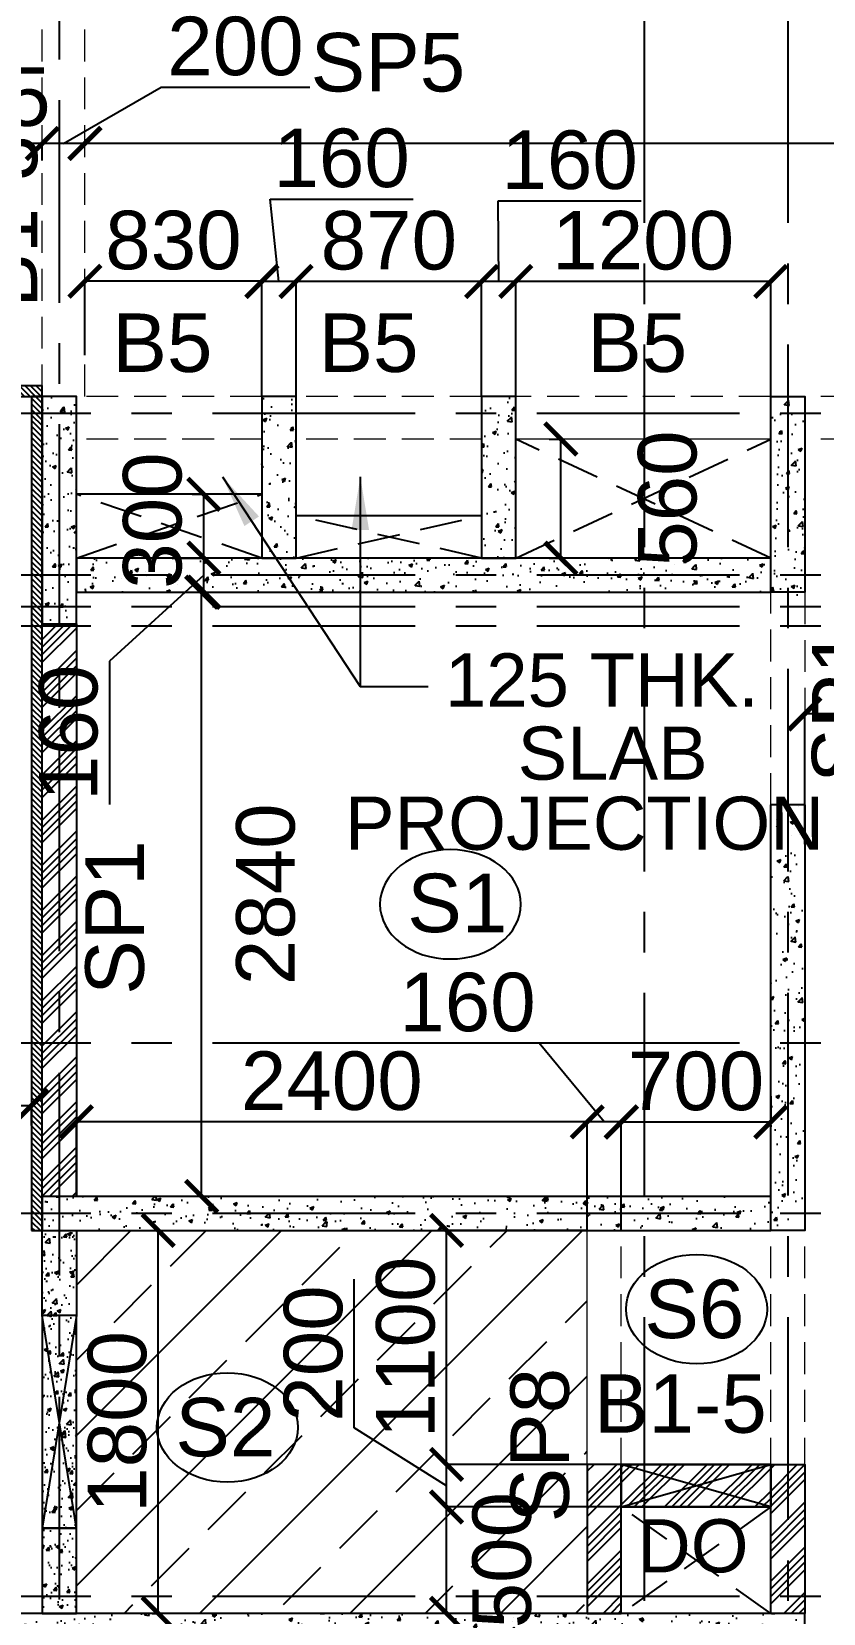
# Model space of a CAD drawing. Header units: inches. Extents: x 278200 to 407749, y -182622 to -96622.
# Drawn here: x 331652 to 335372, y -117425 to -109990 of the extents above; entities that cross this region are included whole.
import ezdxf

# ---------------------------------------------------------------- set-up
doc = ezdxf.new("R2010")
doc.units = ezdxf.units.IN
doc.header["$MEASUREMENT"] = 0
doc.linetypes.add('CENTER', pattern=[50.8, 31.75, -6.35, 6.35, -6.35])
doc.linetypes.add('Hidden', pattern=[3, 2, -1])
for name, color, linetype in [('1', 8, 'Continuous'), ('160 R.C. WALL HAT', 8, 'Continuous'), ('160 R.C.WALL', 6, 'Continuous'), ('2', 5, 'Continuous'), ('4', 4, 'Continuous'), ('ARROW', 5, 'Continuous'), ('BEAM TEXT', 4, 'Continuous'), ('DIM', 251, 'Continuous'), ('DOP IN SHEAR WALL', 5, 'Continuous'), ('GRID', 8, 'CENTER'), ('NON STRUC R.C.WALL', 6, 'Continuous'), ('NON.STRUC.R.C.WALLS', 1, 'Continuous'), ('SPANRAL BEAM', 3, 'Continuous'), ('SUNKEN', 8, 'Continuous'), ('TEXT-1', 3, 'Continuous')]:
    doc.layers.add(name, color=color, linetype=linetype)
for name, color, linetype, lineweight in [('BEAMS', 3, 'Continuous', 0), ('SLAB CIR', 1, 'Continuous', 25), ('SLAB TXT', 3, 'Continuous', 0), ('text', 4, 'Continuous', 30)]:
    doc.layers.add(name, color=color, linetype=linetype, lineweight=lineweight)
doc.styles.add('T200', font='sanss___.ttf', dxfattribs={"height": 275})
doc.styles.add('T300', font='sanss___.ttf', dxfattribs={"height": 350})
doc.dimstyles.new('T 200', dxfattribs={"dimtxt": 275, "dimasz": 150, "dimexe": 1, "dimexo": 0, "dimgap": 50, "dimtad": 1, "dimdec": 0, "dimrnd": 5, "dimdsep": 46, "dimtxsty": 'T200', "dimblk": 'ARCHTICK', "dimcen": 2.5, "dimdle": 1, "dimclrd": 5, "dimclre": 253, "dimclrt": 1, "dimadec": 0, "dimazin": 0, "dimtfac": 1, "dimtdec": 0, "dimtmove": 2, "dimatfit": 3, "dimfxl": 0, "dimarcsym": 0})
pattern_1 = [(45, (2631098.34, -227725.94), (-106.066017, 106.066017), []), (45, (2631133.7, -227725.94), (-106.066017, 106.066017), []), (45, (2631169.05, -227725.94), (-106.066017, 106.066017), []), (45, (2631204.41, -227725.94), (-106.066017, 106.066017), [])]
pattern_2 = [(135, (369611.67, 13245.27), (13.2582521, 13.2582521), [])]
pattern_3 = [(50, (2464819.82, 125850.9), (179.315046, -15.688034), [18.75, -206.25]), (355, (2464819.82, 125850.9), (-34.687833, 188.048033), [15, -165]), (100.451444, (2464834.76, 125849.6), (144.627212, 172.359998), [15.935048, -175.285528]), (46.1842, (2464819.82, 125900.9), (266.810333, -41.37982), [28.125, -309.375]), (96.635635, (2464842.05, 125897.46), (233.665486, 243.52965), [23.902586, -262.92844]), (351.184164, (2464819.82, 125900.9), (233.665486, 243.52965), [22.5, -247.5]), (21, (2464844.82, 125888.4), (149.226763, -100.654723), [18.75, -206.25]), (326, (2464844.82, 125888.4), (60.828833, 181.287511), [15, -165]), (71.451445, (2464857.25, 125880.02), (210.055594, 80.632788), [15.935047, -175.285528]), (37.5, (2464819.816, 125850.906), (3.0399638, 83.2234635), [0, -163, 0, -167.5, 0, -165.625]), (7.5, (2464819.82, 125850.91), (65.7673844, 98.602928), [0, -95.5, 0, -159.25, 0, -63.125]), (327.5, (2464764.066, 125850.906), (133.455609, -5.638718), [0, -62.5, 0, -195, 0, -258.75]), (317.5, (2464739.07, 125850.91), (145.7965423, 25.0262456), [0, -81.25, 0, -129.5, 0, -183.75])]

# ---------------------------------------------------------------- blocks, each defined once
blk = doc.blocks.new('_ARCHTICK')
at = {"color": 0, "linetype": 'ByBlock', "const_width": 0.15}
blk.add_lwpolyline([(-0.5, -0.5), (0.5, 0.5)], dxfattribs=at)
blk = doc.blocks.new('*D336')
at = {"layer": 'Defpoints', "color": 0}
for p in [(335284.3, -113197.1), (337084.3, -113391.1, 14.7), (335284.3, -113808.7, 14.7)]:
    blk.add_point(p, dxfattribs=at)
at = {"layer": 'DIM', "color": 5, "lineweight": -2}
blk.add_line((337085.3, -113197.1), (335283.3, -113197.1), dxfattribs=at)
at = {"layer": 'DIM', "color": 253, "lineweight": -2}
for p, q in [((335284.3, -113808.7), (335284.3, -113196.1)), ((337084.3, -113391.1), (337084.3, -113196.1))]:
    blk.add_line(p, q, dxfattribs=at)
at = {"layer": 'DIM', "color": 5, "lineweight": -2, "xscale": 150, "yscale": 150, "zscale": 150, "rotation": 180}
blk.add_blockref('_ARCHTICK', (335284.3, -113197.1), dxfattribs=at)
at = {"layer": 'DIM', "color": 5, "lineweight": -2, "xscale": 150, "yscale": 150, "zscale": 150}
blk.add_blockref('_ARCHTICK', (337084.3, -113197.1), dxfattribs=at)
at = {"layer": 'DIM', "color": 1, "insert": (336184.3, -113005.4), "char_height": 275, "attachment_point": 5, "style": 'T200'}
blk.add_mtext('1800', dxfattribs=at)
blk = doc.blocks.new('*D337')
at = {"layer": 'Defpoints', "color": 0}
for p in [(334083.2, -111904.9, 14.7), (334138.5, -111904.9), (334083.2, -112464.9, 14.7)]:
    blk.add_point(p, dxfattribs=at)
at = {"layer": 'DIM', "color": 253, "lineweight": -2}
for p, q in [((334083.2, -111904.9), (334139.5, -111904.9)), ((334083.2, -112464.9), (334139.5, -112464.9))]:
    blk.add_line(p, q, dxfattribs=at)
at = {"layer": 'DIM', "color": 5, "lineweight": -2}
blk.add_line((334138.5, -112465.9), (334138.5, -111903.9), dxfattribs=at)
at = {"layer": 'DIM', "color": 5, "lineweight": -2, "xscale": 150, "yscale": 150, "zscale": 150}
for p, rotation in [((334138.5, -111904.9), 90), ((334138.5, -112464.9), 270)]:
    blk.add_blockref('_ARCHTICK', p, dxfattribs=dict(at, rotation=rotation))
at = {"layer": 'DIM', "color": 1, "insert": (334640, -112184.9), "char_height": 275, "attachment_point": 5, "rotation": 90, "style": 'T200'}
blk.add_mtext('560', dxfattribs=at)
blk = doc.blocks.new('*D338')
at = {"layer": 'Defpoints', "color": 0}
for p in [(333926.3, -111164.2), (335124.3, -111784.9, 14.7), (333926.3, -111904.9, 14.7)]:
    blk.add_point(p, dxfattribs=at)
at = {"layer": 'DIM', "color": 5, "lineweight": -2}
blk.add_line((335125.3, -111164.2), (333925.3, -111164.2), dxfattribs=at)
at = {"layer": 'DIM', "color": 253, "lineweight": -2}
for p, q in [((333926.3, -111904.9), (333926.3, -111163.2)), ((335124.3, -111784.9), (335124.3, -111163.2))]:
    blk.add_line(p, q, dxfattribs=at)
at = {"layer": 'DIM', "color": 5, "lineweight": -2, "xscale": 150, "yscale": 150, "zscale": 150, "rotation": 180}
blk.add_blockref('_ARCHTICK', (333926.3, -111164.2), dxfattribs=at)
at = {"layer": 'DIM', "color": 5, "lineweight": -2, "xscale": 150, "yscale": 150, "zscale": 150}
blk.add_blockref('_ARCHTICK', (335124.3, -111164.2), dxfattribs=at)
at = {"layer": 'DIM', "color": 1, "insert": (334525.3, -110972.5), "char_height": 275, "attachment_point": 5, "style": 'T200'}
blk.add_mtext('1200', dxfattribs=at)
blk = doc.blocks.new('*D339')
at = {"layer": 'Defpoints', "color": 0}
for p in [(333766.3, -111164.2), (333766.3, -111704.9, 14.7), (333926.3, -111904.9, 14.7)]:
    blk.add_point(p, dxfattribs=at)
at = {"layer": 'DIM', "color": 5, "lineweight": -2}
for p, q in [((333846.3, -111164.2), (333843.5, -110785.7)), ((333843.5, -110785.7), (334515.7, -110785.7)), ((333927.3, -111164.2), (333765.3, -111164.2))]:
    blk.add_line(p, q, dxfattribs=at)
at = {"layer": 'DIM', "color": 253, "lineweight": -2}
for p, q in [((333766.3, -111704.9), (333766.3, -111163.2)), ((333926.3, -111904.9), (333926.3, -111163.2))]:
    blk.add_line(p, q, dxfattribs=at)
at = {"layer": 'DIM', "color": 5, "lineweight": -2, "xscale": 150, "yscale": 150, "zscale": 150, "rotation": 180}
blk.add_blockref('_ARCHTICK', (333766.3, -111164.2), dxfattribs=at)
at = {"layer": 'DIM', "color": 5, "lineweight": -2, "xscale": 150, "yscale": 150, "zscale": 150}
blk.add_blockref('_ARCHTICK', (333926.3, -111164.2), dxfattribs=at)
at = {"layer": 'DIM', "color": 1, "insert": (334179.6, -110593.9), "char_height": 275, "attachment_point": 5, "style": 'T200'}
blk.add_mtext('160', dxfattribs=at)
blk = doc.blocks.new('*D340')
at = {"layer": 'Defpoints', "color": 0}
for p in [(332894.2, -111164.2), (332894.2, -111704.9, 14.7), (333766.3, -111704.9, 14.7)]:
    blk.add_point(p, dxfattribs=at)
at = {"layer": 'DIM', "color": 5, "lineweight": -2}
blk.add_line((333767.3, -111164.2), (332893.2, -111164.2), dxfattribs=at)
at = {"layer": 'DIM', "color": 253, "lineweight": -2}
for p, q in [((332894.2, -111704.9), (332894.2, -111163.2)), ((333766.3, -111704.9), (333766.3, -111163.2))]:
    blk.add_line(p, q, dxfattribs=at)
at = {"layer": 'DIM', "color": 5, "lineweight": -2, "xscale": 150, "yscale": 150, "zscale": 150, "rotation": 180}
blk.add_blockref('_ARCHTICK', (332894.2, -111164.2), dxfattribs=at)
at = {"layer": 'DIM', "color": 5, "lineweight": -2, "xscale": 150, "yscale": 150, "zscale": 150}
blk.add_blockref('_ARCHTICK', (333766.3, -111164.2), dxfattribs=at)
at = {"layer": 'DIM', "color": 1, "insert": (333330.3, -110972.5), "char_height": 275, "attachment_point": 5, "style": 'T200'}
blk.add_mtext('870', dxfattribs=at)
blk = doc.blocks.new('*D341')
at = {"layer": 'Defpoints', "color": 0}
for p in [(332734.2, -111164.2), (332734.2, -111704.9, 14.7), (332894.2, -111704.9, 14.7)]:
    blk.add_point(p, dxfattribs=at)
at = {"layer": 'DIM', "color": 5, "lineweight": -2}
for p, q in [((332814.2, -111164.2), (332772.3, -110777.1)), ((332772.3, -110777.1), (333444.5, -110777.1)), ((332895.2, -111164.2), (332733.2, -111164.2))]:
    blk.add_line(p, q, dxfattribs=at)
at = {"layer": 'DIM', "color": 253, "lineweight": -2}
for p, q in [((332734.2, -111704.9), (332734.2, -111163.2)), ((332894.2, -111704.9), (332894.2, -111163.2))]:
    blk.add_line(p, q, dxfattribs=at)
at = {"layer": 'DIM', "color": 5, "lineweight": -2, "xscale": 150, "yscale": 150, "zscale": 150, "rotation": 180}
blk.add_blockref('_ARCHTICK', (332734.2, -111164.2), dxfattribs=at)
at = {"layer": 'DIM', "color": 5, "lineweight": -2, "xscale": 150, "yscale": 150, "zscale": 150}
blk.add_blockref('_ARCHTICK', (332894.2, -111164.2), dxfattribs=at)
at = {"layer": 'DIM', "color": 1, "insert": (333108.4, -110585.2), "char_height": 275, "attachment_point": 5, "style": 'T200'}
blk.add_mtext('160', dxfattribs=at)
blk = doc.blocks.new('*D349')
at = {"layer": 'Defpoints', "color": 0}
for p in [(332219.1, -115624.9, 14.7), (332246.5, -115624.9), (332219.1, -117424.9, 14.7)]:
    blk.add_point(p, dxfattribs=at)
at = {"layer": 'DIM', "color": 253, "lineweight": -2}
for p, q in [((332219.1, -115624.9), (332247.5, -115624.9)), ((332219.1, -117424.9), (332247.5, -117424.9))]:
    blk.add_line(p, q, dxfattribs=at)
at = {"layer": 'DIM', "color": 5, "lineweight": -2}
blk.add_line((332246.5, -117425.9), (332246.5, -115623.9), dxfattribs=at)
at = {"layer": 'DIM', "color": 5, "lineweight": -2, "xscale": 150, "yscale": 150, "zscale": 150}
for p, rotation in [((332246.5, -115624.9), 90), ((332246.5, -117424.9), 270)]:
    blk.add_blockref('_ARCHTICK', p, dxfattribs=dict(at, rotation=rotation))
at = {"layer": 'DIM', "color": 1, "insert": (332054.8, -116524.9), "char_height": 275, "attachment_point": 5, "rotation": 90, "style": 'T200'}
blk.add_mtext('1800', dxfattribs=at)
blk = doc.blocks.new('*D350')
at = {"layer": 'Defpoints', "color": 0}
for p in [(332450.9, -112624.9, 14.7), (332450.9, -112624.9), (332450.9, -115464.9, 14.7)]:
    blk.add_point(p, dxfattribs=at)
at = {"layer": 'DIM', "color": 253, "lineweight": -2}
for p, q in [((332450.9, -112624.9), (332449.9, -112624.9)), ((332450.9, -115464.9), (332449.9, -115464.9))]:
    blk.add_line(p, q, dxfattribs=at)
at = {"layer": 'DIM', "color": 5, "lineweight": -2}
blk.add_line((332450.9, -115465.9), (332450.9, -112623.9), dxfattribs=at)
at = {"layer": 'DIM', "color": 5, "lineweight": -2, "xscale": 150, "yscale": 150, "zscale": 150}
for p, rotation in [((332450.9, -112624.9), 90), ((332450.9, -115464.9), 270)]:
    blk.add_blockref('_ARCHTICK', p, dxfattribs=dict(at, rotation=rotation))
at = {"layer": 'DIM', "color": 1, "insert": (332752.3, -114044.9), "char_height": 275, "attachment_point": 5, "rotation": 90, "style": 'T200'}
blk.add_mtext('2840', dxfattribs=at)
blk = doc.blocks.new('*D351')
at = {"layer": 'Defpoints', "color": 0}
for p in [(335124.3, -114993.6, 14.7), (334422.5, -115115.6), (334422.5, -115624.9, 14.7)]:
    blk.add_point(p, dxfattribs=at)
at = {"layer": 'DIM', "color": 253, "lineweight": -2}
for p, q in [((335124.3, -114993.6), (335124.3, -115116.6)), ((334422.5, -115624.9), (334422.5, -115114.6))]:
    blk.add_line(p, q, dxfattribs=at)
at = {"layer": 'DIM', "color": 5, "lineweight": -2}
blk.add_line((335125.3, -115115.6), (334421.5, -115115.6), dxfattribs=at)
at = {"layer": 'DIM', "color": 5, "lineweight": -2, "xscale": 150, "yscale": 150, "zscale": 150, "rotation": 180}
blk.add_blockref('_ARCHTICK', (334422.5, -115115.6), dxfattribs=at)
at = {"layer": 'DIM', "color": 5, "lineweight": -2, "xscale": 150, "yscale": 150, "zscale": 150}
blk.add_blockref('_ARCHTICK', (335124.3, -115115.6), dxfattribs=at)
at = {"layer": 'DIM', "color": 1, "insert": (334773.4, -114924), "char_height": 275, "attachment_point": 5, "style": 'T200'}
blk.add_mtext('700', dxfattribs=at)
blk = doc.blocks.new('*D430')
at = {"layer": 'Defpoints', "color": 0}
for p in [(331902.3, -110515.5), (331902.3, -110515.6, 14.7), (364229.3, -110578, 14.7)]:
    blk.add_point(p, dxfattribs=at)
at = {"layer": 'DIM', "color": 5, "lineweight": -2}
blk.add_line((364230.3, -110515.5), (331901.3, -110515.5), dxfattribs=at)
at = {"layer": 'DIM', "color": 253, "lineweight": -2}
for p, q in [((331902.3, -110515.6), (331902.3, -110514.5)), ((364229.3, -110578), (364229.3, -110514.5))]:
    blk.add_line(p, q, dxfattribs=at)
at = {"layer": 'DIM', "color": 5, "lineweight": -2, "xscale": 150, "yscale": 150, "zscale": 150, "rotation": 180}
blk.add_blockref('_ARCHTICK', (331902.3, -110515.5), dxfattribs=at)
at = {"layer": 'DIM', "color": 5, "lineweight": -2, "xscale": 150, "yscale": 150, "zscale": 150}
blk.add_blockref('_ARCHTICK', (364229.3, -110515.5), dxfattribs=at)
at = {"layer": 'DIM', "color": 1, "insert": (348065.8, -110323.7), "char_height": 275, "attachment_point": 5, "style": 'T200'}
blk.add_mtext('32325', dxfattribs=at)
blk = doc.blocks.new('*D431')
at = {"layer": 'Defpoints', "color": 0}
for p in [(331702.3, -110515.5), (331902.3, -110495.3, 14.7), (331702.3, -110596.2, 14.7)]:
    blk.add_point(p, dxfattribs=at)
at = {"layer": 'DIM', "color": 5, "lineweight": -2}
for p, q in [((331802.3, -110515.5), (332260.2, -110250.9)), ((332260.2, -110250.9), (332958.5, -110250.9)), ((331903.3, -110515.5), (331701.3, -110515.5))]:
    blk.add_line(p, q, dxfattribs=at)
at = {"layer": 'DIM', "color": 253, "lineweight": -2}
for p, q in [((331702.3, -110596.2), (331702.3, -110514.5)), ((331902.3, -110495.3), (331902.3, -110516.5))]:
    blk.add_line(p, q, dxfattribs=at)
at = {"layer": 'DIM', "color": 5, "lineweight": -2, "xscale": 150, "yscale": 150, "zscale": 150, "rotation": 180}
blk.add_blockref('_ARCHTICK', (331702.3, -110515.5), dxfattribs=at)
at = {"layer": 'DIM', "color": 5, "lineweight": -2, "xscale": 150, "yscale": 150, "zscale": 150}
blk.add_blockref('_ARCHTICK', (331902.3, -110515.5), dxfattribs=at)
at = {"layer": 'DIM', "color": 1, "insert": (332609.4, -110059.2), "char_height": 275, "attachment_point": 5, "style": 'T200'}
blk.add_mtext('200', dxfattribs=at)
blk = doc.blocks.new('*D432')
at = {"layer": 'Defpoints', "color": 0}
for p in [(331139.3, -110515.5), (331139.3, -110563.8, 14.7), (331702.3, -110596.2, 14.7)]:
    blk.add_point(p, dxfattribs=at)
at = {"layer": 'DIM', "color": 5, "lineweight": -2}
blk.add_line((331703.3, -110515.5), (331138.3, -110515.5), dxfattribs=at)
at = {"layer": 'DIM', "color": 253, "lineweight": -2}
for p, q in [((331139.3, -110563.8), (331139.3, -110514.5)), ((331702.3, -110596.2), (331702.3, -110514.5))]:
    blk.add_line(p, q, dxfattribs=at)
at = {"layer": 'DIM', "color": 5, "lineweight": -2, "xscale": 150, "yscale": 150, "zscale": 150, "rotation": 180}
blk.add_blockref('_ARCHTICK', (331139.3, -110515.5), dxfattribs=at)
at = {"layer": 'DIM', "color": 5, "lineweight": -2, "xscale": 150, "yscale": 150, "zscale": 150}
blk.add_blockref('_ARCHTICK', (331702.3, -110515.5), dxfattribs=at)
at = {"layer": 'DIM', "color": 1, "insert": (331420.8, -110297.7), "char_height": 275, "attachment_point": 5, "style": 'T200'}
blk.add_mtext('565', dxfattribs=at)
blk = doc.blocks.new('*D547')
at = {"layer": 'Defpoints', "color": 0}
for p in [(333601.3, -116924.9), (334422.5, -116924.9, 14.7), (334422.5, -117424.9, 14.7)]:
    blk.add_point(p, dxfattribs=at)
at = {"layer": 'DIM', "color": 253, "lineweight": -2}
for p, q in [((334422.5, -116924.9), (333600.3, -116924.9)), ((334422.5, -117424.9), (333600.3, -117424.9))]:
    blk.add_line(p, q, dxfattribs=at)
at = {"layer": 'DIM', "color": 5, "lineweight": -2}
blk.add_line((333601.3, -117425.9), (333601.3, -116923.9), dxfattribs=at)
at = {"layer": 'DIM', "color": 5, "lineweight": -2, "xscale": 150, "yscale": 150, "zscale": 150}
for p, rotation in [((333601.3, -116924.9), 90), ((333601.3, -117424.9), 270)]:
    blk.add_blockref('_ARCHTICK', p, dxfattribs=dict(at, rotation=rotation))
at = {"layer": 'DIM', "color": 1, "insert": (333862.3, -117174.9), "char_height": 275, "attachment_point": 5, "rotation": 90, "style": 'T200'}
blk.add_mtext('500', dxfattribs=at)
blk = doc.blocks.new('*D548')
at = {"layer": 'Defpoints', "color": 0}
for p in [(333601.3, -116724.9), (334262.5, -116724.9, 14.7), (334422.5, -116924.9, 14.7)]:
    blk.add_point(p, dxfattribs=at)
at = {"layer": 'DIM', "color": 5, "lineweight": -2}
for p, q in [((333167.7, -116552.4), (333167.7, -115854.2)), ((333601.3, -116824.9), (333167.7, -116552.4)), ((333601.3, -116925.9), (333601.3, -116723.9))]:
    blk.add_line(p, q, dxfattribs=at)
at = {"layer": 'DIM', "color": 253, "lineweight": -2}
for p, q in [((334262.5, -116724.9), (333600.3, -116724.9)), ((334422.5, -116924.9), (333600.3, -116924.9))]:
    blk.add_line(p, q, dxfattribs=at)
at = {"layer": 'DIM', "color": 5, "lineweight": -2, "xscale": 150, "yscale": 150, "zscale": 150}
for p, rotation in [((333601.3, -116724.9), 90), ((333601.3, -116924.9), 270)]:
    blk.add_blockref('_ARCHTICK', p, dxfattribs=dict(at, rotation=rotation))
at = {"layer": 'DIM', "color": 1, "insert": (332976, -116203.3), "char_height": 275, "attachment_point": 5, "rotation": 90, "style": 'T200'}
blk.add_mtext('200', dxfattribs=at)
blk = doc.blocks.new('*D549')
at = {"layer": 'Defpoints', "color": 0}
for p in [(333601.3, -115624.9), (334262.5, -115624.9, 14.7), (334262.5, -116724.9, 14.7)]:
    blk.add_point(p, dxfattribs=at)
at = {"layer": 'DIM', "color": 253, "lineweight": -2}
for p, q in [((334262.5, -115624.9), (333600.3, -115624.9)), ((334262.5, -116724.9), (333600.3, -116724.9))]:
    blk.add_line(p, q, dxfattribs=at)
at = {"layer": 'DIM', "color": 5, "lineweight": -2}
blk.add_line((333601.3, -116725.9), (333601.3, -115623.9), dxfattribs=at)
at = {"layer": 'DIM', "color": 5, "lineweight": -2, "xscale": 150, "yscale": 150, "zscale": 150}
for p, rotation in [((333601.3, -115624.9), 90), ((333601.3, -116724.9), 270)]:
    blk.add_blockref('_ARCHTICK', p, dxfattribs=dict(at, rotation=rotation))
at = {"layer": 'DIM', "color": 1, "insert": (333409.7, -116174.9), "char_height": 275, "attachment_point": 5, "rotation": 90, "style": 'T200'}
blk.add_mtext('1100', dxfattribs=at)
blk = doc.blocks.new('*D551')
at = {"layer": 'Defpoints', "color": 0}
for p in [(334262.5, -115114.6), (334262.5, -115624.9), (334422.5, -115624.9)]:
    blk.add_point(p, dxfattribs=at)
at = {"layer": 'DIM', "color": 5, "lineweight": -2}
for p, q in [((334036, -114744.9), (333363.8, -114744.9)), ((334342.5, -115114.6), (334036, -114744.9)), ((334423.5, -115114.6), (334261.5, -115114.6))]:
    blk.add_line(p, q, dxfattribs=at)
at = {"layer": 'DIM', "color": 253, "lineweight": -2}
for p, q in [((334262.5, -115624.9), (334262.5, -115113.6)), ((334422.5, -115624.9), (334422.5, -115113.6))]:
    blk.add_line(p, q, dxfattribs=at)
at = {"layer": 'DIM', "color": 5, "lineweight": -2, "xscale": 150, "yscale": 150, "zscale": 150, "rotation": 180}
blk.add_blockref('_ARCHTICK', (334262.5, -115114.6), dxfattribs=at)
at = {"layer": 'DIM', "color": 5, "lineweight": -2, "xscale": 150, "yscale": 150, "zscale": 150}
blk.add_blockref('_ARCHTICK', (334422.5, -115114.6), dxfattribs=at)
at = {"layer": 'DIM', "color": 1, "insert": (333699.9, -114553.1), "char_height": 275, "attachment_point": 5, "style": 'T200'}
blk.add_mtext('160', dxfattribs=at)
blk = doc.blocks.new('*D552')
at = {"layer": 'Defpoints', "color": 0}
for p in [(331862.1, -115114.6), (331862.1, -115464.9, 14.7), (334262.5, -115624.9)]:
    blk.add_point(p, dxfattribs=at)
at = {"layer": 'DIM', "color": 5, "lineweight": -2}
blk.add_line((334263.5, -115114.6), (331861.1, -115114.6), dxfattribs=at)
at = {"layer": 'DIM', "color": 253, "lineweight": -2}
for p, q in [((331862.1, -115464.9), (331862.1, -115113.6)), ((334262.5, -115624.9), (334262.5, -115113.6))]:
    blk.add_line(p, q, dxfattribs=at)
at = {"layer": 'DIM', "color": 5, "lineweight": -2, "xscale": 150, "yscale": 150, "zscale": 150, "rotation": 180}
blk.add_blockref('_ARCHTICK', (331862.1, -115114.6), dxfattribs=at)
at = {"layer": 'DIM', "color": 5, "lineweight": -2, "xscale": 150, "yscale": 150, "zscale": 150}
blk.add_blockref('_ARCHTICK', (334262.5, -115114.6), dxfattribs=at)
at = {"layer": 'DIM', "color": 1, "insert": (333062.3, -114923), "char_height": 275, "attachment_point": 5, "style": 'T200'}
blk.add_mtext('2400', dxfattribs=at)
blk = doc.blocks.new('*D553')
at = {"layer": 'Defpoints', "color": 0}
for p in [(332311.9, -112464.9, 14.7), (332461.4, -112464.9), (332311.9, -112624.9, 14.7)]:
    blk.add_point(p, dxfattribs=at)
at = {"layer": 'DIM', "color": 253, "lineweight": -2}
for p, q in [((332311.9, -112464.9), (332462.4, -112464.9)), ((332311.9, -112624.9), (332462.4, -112624.9))]:
    blk.add_line(p, q, dxfattribs=at)
at = {"layer": 'DIM', "color": 5, "lineweight": -2}
for p, q in [((332461.4, -112625.9), (332461.4, -112463.9)), ((332461.4, -112544.9), (332017.7, -112949.8)), ((332017.7, -112949.8), (332017.7, -113622.1))]:
    blk.add_line(p, q, dxfattribs=at)
at = {"layer": 'DIM', "color": 5, "lineweight": -2, "xscale": 150, "yscale": 150, "zscale": 150}
for p, rotation in [((332461.4, -112464.9), 90), ((332461.4, -112624.9), 270)]:
    blk.add_blockref('_ARCHTICK', p, dxfattribs=dict(at, rotation=rotation))
at = {"layer": 'DIM', "color": 1, "insert": (331825.9, -113285.9), "char_height": 275, "attachment_point": 5, "rotation": 90, "style": 'T200'}
blk.add_mtext('160', dxfattribs=at)
blk = doc.blocks.new('*D554')
at = {"layer": 'Defpoints', "color": 0}
for p in [(331902.3, -111163.2), (331902.3, -111511.1, 14.7), (332734.2, -111511.1)]:
    blk.add_point(p, dxfattribs=at)
at = {"layer": 'DIM', "color": 5, "lineweight": -2}
blk.add_line((332735.2, -111163.2), (331901.3, -111163.2), dxfattribs=at)
at = {"layer": 'DIM', "color": 253, "lineweight": -2}
for p, q in [((331902.3, -111511.1), (331902.3, -111162.2)), ((332734.2, -111511.1), (332734.2, -111162.2))]:
    blk.add_line(p, q, dxfattribs=at)
at = {"layer": 'DIM', "color": 5, "lineweight": -2, "xscale": 150, "yscale": 150, "zscale": 150, "rotation": 180}
blk.add_blockref('_ARCHTICK', (331902.3, -111163.2), dxfattribs=at)
at = {"layer": 'DIM', "color": 5, "lineweight": -2, "xscale": 150, "yscale": 150, "zscale": 150}
blk.add_blockref('_ARCHTICK', (332734.2, -111163.2), dxfattribs=at)
at = {"layer": 'DIM', "color": 1, "insert": (332318.3, -110971.4), "char_height": 275, "attachment_point": 5, "style": 'T200'}
blk.add_mtext('830', dxfattribs=at)
blk = doc.blocks.new('*D601')
at = {"layer": 'Defpoints', "color": 0}
for p in [(331652.1, -115037.1), (331492.1, -115141.2, 14.7), (331652.1, -115131.5, 14.7)]:
    blk.add_point(p, dxfattribs=at)
at = {"layer": 'DIM', "color": 5, "lineweight": -2}
for p, q in [((331572.1, -115037.1), (331328.7, -115355.6)), ((331491.1, -115037.1), (331653.1, -115037.1)), ((331328.7, -115355.6), (330656.5, -115355.6))]:
    blk.add_line(p, q, dxfattribs=at)
at = {"layer": 'DIM', "color": 253, "lineweight": -2}
for p, q in [((331492.1, -115141.2), (331492.1, -115036.1)), ((331652.1, -115131.5), (331652.1, -115036.1))]:
    blk.add_line(p, q, dxfattribs=at)
at = {"layer": 'DIM', "color": 5, "lineweight": -2, "xscale": 150, "yscale": 150, "zscale": 150, "rotation": 180}
blk.add_blockref('_ARCHTICK', (331492.1, -115037.1), dxfattribs=at)
at = {"layer": 'DIM', "color": 5, "lineweight": -2, "xscale": 150, "yscale": 150, "zscale": 150}
blk.add_blockref('_ARCHTICK', (331652.1, -115037.1), dxfattribs=at)
at = {"layer": 'DIM', "color": 1, "insert": (330992.6, -115163.8), "char_height": 275, "attachment_point": 5, "style": 'T200'}
blk.add_mtext('160', dxfattribs=at)
blk = doc.blocks.new('*D853')
at = {"layer": 'Defpoints', "color": 0}
for p in [(332406.1, -112164.9, 14.7), (332461.4, -112164.9), (332406.1, -112464.9, 14.7)]:
    blk.add_point(p, dxfattribs=at)
at = {"layer": 'DIM', "color": 253, "lineweight": -2}
for p, q in [((332406.1, -112164.9), (332462.4, -112164.9)), ((332406.1, -112464.9), (332462.4, -112464.9))]:
    blk.add_line(p, q, dxfattribs=at)
at = {"layer": 'DIM', "color": 5, "lineweight": -2}
blk.add_line((332461.4, -112465.9), (332461.4, -112163.9), dxfattribs=at)
at = {"layer": 'DIM', "color": 5, "lineweight": -2, "xscale": 150, "yscale": 150, "zscale": 150}
for p, rotation in [((332461.4, -112164.9), 90), ((332461.4, -112464.9), 270)]:
    blk.add_blockref('_ARCHTICK', p, dxfattribs=dict(at, rotation=rotation))
at = {"layer": 'DIM', "color": 1, "insert": (332220.6, -112288.2), "char_height": 275, "attachment_point": 5, "rotation": 90, "style": 'T200'}
blk.add_mtext('300', dxfattribs=at)

msp = doc.modelspace()

# ---------------------------------------------------------------- hatches: boundary and pattern name
at = {"layer": '160 R.C. WALL HAT'}
h = msp.add_hatch(dxfattribs=at)
h.set_pattern_fill('AR-CONC', color=256, scale=25)
h.set_pattern_definition(pattern_3)
h.paths.add_polyline_path([(331702.1, -111704.9), (331862.1, -111704.9), (331862.1, -112774.4), (331702.1, -112774.4)])
h = msp.add_hatch(dxfattribs=at)
h.set_pattern_fill('AR-CONC', color=256, scale=25)
h.set_pattern_definition(pattern_3)
h.paths.add_polyline_path([(332734.2, -111704.9), (332894.2, -111704.9), (332894.2, -112464.9), (332734.2, -112464.9)])
h = msp.add_hatch(dxfattribs=at)
h.set_pattern_fill('AR-CONC', color=256, scale=25)
h.set_pattern_definition(pattern_3)
h.paths.add_polyline_path([(333926.3, -111704.9), (333766.3, -111704.9), (333766.3, -112464.9), (333926.3, -112464.9)])
h = msp.add_hatch(dxfattribs=at)
h.set_pattern_fill('AR-CONC', color=256, scale=25)
h.set_pattern_definition(pattern_3)
h.paths.add_polyline_path([(335284.3, -112644.9), (335124.3, -112644.9), (335124.3, -111704.9), (335284.3, -111704.9)])
h = msp.add_hatch(dxfattribs=at)
h.set_pattern_fill('AR-CONC', color=256, scale=25)
h.set_pattern_definition(pattern_3)
h.paths.add_polyline_path([(331902.1, -112464.9), (335104.3, -112464.9), (335104.3, -112624.9), (331902.1, -112624.9)])
h = msp.add_hatch(dxfattribs=at)
h.set_pattern_fill('AR-CONC', color=256, scale=25)
h.set_pattern_definition(pattern_3)
h.paths.add_polyline_path([(335284.3, -115624.9), (335124.3, -115624.9), (335124.3, -113624.9), (335284.3, -113624.9)])
h = msp.add_hatch(dxfattribs=at)
h.set_pattern_fill('AR-CONC', color=256, scale=25)
h.set_pattern_definition(pattern_3)
h.paths.add_polyline_path([(335124.3, -115464.9), (331702.1, -115464.9), (331702.1, -115624.9), (335124.3, -115624.9)])
h = msp.add_hatch(dxfattribs=at)
h.set_pattern_fill('AR-CONC', color=256, scale=25)
h.set_pattern_definition(pattern_3)
h.paths.add_polyline_path([(331702.1, -115624.9), (331862.1, -115624.9), (331862.1, -117424.9), (331702.1, -117424.9)])
h = msp.add_hatch(dxfattribs=at)
h.set_pattern_fill('AR-CONC', color=256, scale=25)
h.set_pattern_definition([(50, (2502080.12, 118330.9), (179.315046, -15.688034), [18.75, -206.25]), (355, (2502080.12, 118330.9), (-34.687833, 188.048033), [15, -165]), (100.4514445, (2502095.07, 118329.6), (144.627212, 172.359998), [15.935048, -175.285528]), (46.1842, (2502080.12, 118380.9), (266.810333, -41.37982), [28.125, -309.375]), (96.635635, (2502102.36, 118377.46), (233.665486, 243.52965), [23.902586, -262.92844]), (351.184164, (2502080.12, 118380.9), (233.665486, 243.52965), [22.5, -247.5]), (21, (2502105.12, 118368.4), (149.226763, -100.654723), [18.75, -206.25]), (326, (2502105.12, 118368.4), (60.828833, 181.287511), [15, -165]), (71.451445, (2502117.56, 118360.02), (210.055594, 80.632788), [15.935047, -175.285528]), (37.5, (2502080.12, 118330.906), (3.0399638, 83.2234635), [0, -163, 0, -167.5, 0, -165.625]), (7.5, (2502080.12, 118330.91), (65.7673844, 98.602928), [0, -95.5, 0, -159.25, 0, -63.125]), (327.5, (2502024.37, 118330.906), (133.455609, -5.638718), [0, -62.5, 0, -195, 0, -258.75]), (317.5, (2501999.37, 118330.91), (145.7965423, 25.0262456), [0, -81.25, 0, -129.5, 0, -183.75])])
h.paths.add_polyline_path([(331702.1, -115624.9), (331862.1, -115624.9), (331862.1, -117424.9), (331702.1, -117424.9)])
h = msp.add_hatch(dxfattribs=at)
h.set_pattern_fill('AR-CONC', color=256, scale=25)
h.set_pattern_definition(pattern_3)
h.paths.add_polyline_path([(335284.3, -117584.9), (335284.3, -117424.9), (331324.3, -117424.9), (331324.3, -117584.9)])
at = {"layer": '2'}
h = msp.add_hatch(dxfattribs=at)
h.set_pattern_fill('ANSI31', color=1, scale=150, style=0)
h.set_pattern_definition(pattern_2)
h.paths.add_polyline_path([(331139.3, -111704.9), (331702.3, -111704.9), (331702.3, -111654.9), (331139.3, -111654.9)])
h = msp.add_hatch(dxfattribs=at)
h.set_pattern_fill('ANSI31', color=1, scale=150, style=0)
h.set_pattern_definition(pattern_2)
h.paths.add_polyline_path([(331652.1, -115624.9), (331702.1, -115624.9), (331702.1, -111704.9), (331652.1, -111704.9)])
at = {"layer": 'NON STRUC R.C.WALL'}
h = msp.add_hatch(dxfattribs=at)
h.set_pattern_fill('ANSI34', color=1, scale=200)
h.set_pattern_definition(pattern_1)
h.paths.add_polyline_path([(331862.1, -115464.9), (331702.1, -115464.9), (331702.1, -112774.4), (331862.1, -112774.4)])
h = msp.add_hatch(dxfattribs=at)
h.set_pattern_fill('ANSI34', color=1, scale=200)
h.set_pattern_definition(pattern_1)
h.paths.add_polyline_path([(334422.5, -116724.9), (334262.5, -116724.9), (334262.5, -117424.9), (334422.5, -117424.9)])
h = msp.add_hatch(dxfattribs=at)
h.set_pattern_fill('ANSI34', color=1, scale=200)
h.set_pattern_definition(pattern_1)
h.paths.add_polyline_path([(335124.3, -116724.9), (334422.5, -116724.9), (334422.5, -116924.9), (335124.3, -116924.9)])
h = msp.add_hatch(dxfattribs=at)
h.set_pattern_fill('ANSI34', color=1, scale=200)
h.set_pattern_definition(pattern_1)
h.paths.add_polyline_path([(335124.3, -116724.9), (335284.3, -116724.9), (335284.3, -117424.9), (335124.3, -117424.9)])
at = {"layer": 'SUNKEN'}
h = msp.add_hatch(dxfattribs=at)
h.set_pattern_fill('ANSI33', color=256, scale=2000)
h.set_pattern_definition([(45, (2645780.65, -256330.56), (-353.55339, 353.55339), []), (45, (2646134.2, -256330.56), (-353.55339, 353.55339), [250, -125])])
h.paths.add_polyline_path([(331862.1, -117424.9), (331862.1, -115664.9), (331862.1, -115624.9), (334262.5, -115624.9), (334262.5, -117424.9)])

# ---------------------------------------------------------------- linework, layer by layer
at = {"layer": '1', "linetype": 'Hidden', "ltscale": 100}
for p, q in [((335124.3, -112464.9, 14.7), (333926.3, -111904.9, 14.7)), ((333926.3, -112464.9, 14.7), (335124.3, -111904.9, 14.7)), ((332734.2, -112464.9, 14.7), (331862.1, -112164.9, 14.7)), ((331862.1, -112464.9, 14.7), (332734.2, -112164.9, 14.7)), ((333766.3, -112464.9, 14.7), (332894.2, -112264.9, 14.7)), ((332894.2, -112464.9, 14.7), (333766.3, -112264.9, 14.7)), ((335124.3, -117424.9, 14.7), (334422.5, -116924.9, 14.7)), ((335124.3, -116924.9, 14.7), (334422.5, -117424.9, 14.7))]:
    msp.add_line(p, q, dxfattribs=at)
at = {"layer": '160 R.C.WALL'}
msp.add_line((335284.3, -113624.9, 14.7), (335124.3, -113624.9, 14.7), dxfattribs=at)
at = {"layer": '160 R.C.WALL', "elevation": 14.7}
for points in [[(331702.1, -112774.4), (331862.1, -112774.4), (331862.1, -111704.9), (331702.1, -111704.9)], [(332894.2, -111704.9), (332734.2, -111704.9), (332734.2, -112464.9), (332894.2, -112464.9)], [(333926.3, -111704.9), (333766.3, -111704.9), (333766.3, -112464.9), (333926.3, -112464.9)], [(335124.3, -112464.9), (331862.1, -112464.9), (331862.1, -112624.9), (335124.3, -112624.9)], [(335124.3, -115464.9), (331702.1, -115464.9), (331702.1, -115624.9), (335124.3, -115624.9)], [(331862.1, -116024.9), (331702.1, -116024.9), (331702.1, -115624.9), (331862.1, -115624.9)], [(331862.1, -117024.9), (331702.1, -117024.9), (331702.1, -117424.9), (331862.1, -117424.9)], [(335284.3, -117584.9), (335284.3, -117424.9), (331324.3, -117424.9), (331324.3, -117584.9)]]:
    msp.add_lwpolyline(points, close=True, dxfattribs=at)
for points in [[(335124.3, -112624.9), (335124.3, -111704.9), (335284.3, -111704.9), (335284.3, -112624.9), (335124.3, -112624.9)], [(335284.3, -113624.9), (335284.3, -115624.9), (335124.3, -115624.9), (335124.3, -113624.9)]]:
    msp.add_lwpolyline(points, dxfattribs=at)
at = {"layer": '2', "color": 5}
for p, q in [((334422.5, -116924.9, 14.7), (335124.3, -116724.9, 14.7)), ((335124.3, -116924.9, 14.7), (334422.5, -116724.9, 14.7))]:
    msp.add_line(p, q, dxfattribs=at)
at = {"layer": '2', "color": 1, "elevation": 14.7}
for points in [[(331139.3, -111704.9), (331702.3, -111704.9), (331702.3, -111654.9), (331139.3, -111654.9)], [(331652.1, -115624.9), (331702.1, -115624.9), (331702.1, -111704.9), (331652.1, -111704.9)]]:
    msp.add_lwpolyline(points, close=True, dxfattribs=at)
at = {"layer": '2', "color": 5, "elevation": 14.7}
msp.add_lwpolyline([(334422.5, -116724.9), (335124.3, -116724.9), (335124.3, -116924.9), (334422.5, -116924.9)], close=True, dxfattribs=at)
at = {"layer": '4'}
for p, q in [((332734.2, -112164.9, 14.7), (331862.1, -112164.9, 14.7)), ((332894.2, -112264.9, 14.7), (333766.3, -112264.9, 14.7))]:
    msp.add_line(p, q, dxfattribs=at)
at = {"layer": 'BEAMS', "linetype": 'Hidden', "ltscale": 75}
for p, q in [((331702.3, -111704.9, 14.7), (331702.3, -109904.9, 14.7)), ((331902.3, -111704.9, 14.7), (331902.3, -109904.9, 14.7)), ((332734.2, -111704.9, 14.7), (331862.1, -111704.9, 14.7)), ((333766.3, -111704.9, 14.7), (332894.2, -111704.9, 14.7)), ((335124.3, -111704.9, 14.7), (333926.3, -111704.9, 14.7)), ((337084.3, -111704.9, 14.7), (335284.3, -111704.9, 14.7)), ((332734.2, -111904.9, 14.7), (331862.1, -111904.9, 14.7)), ((333766.3, -111904.9, 14.7), (332894.2, -111904.9, 14.7)), ((337084.3, -111904.9, 14.7), (335284.3, -111904.9, 14.7)), ((331652.1, -112774.4, 14.7), (331652.1, -115464.9, 14.7)), ((331702.1, -112774.4, 14.7), (331702.1, -115464.9, 14.7)), ((331862.1, -112774.4, 14.7), (331862.1, -115464.9, 14.7)), ((334422.5, -117424.9, 14.7), (334422.5, -115624.9, 14.7)), ((335124.3, -117424.9, 14.7), (335124.3, -115624.9, 14.7)), ((335284.3, -117424.9, 14.7), (335284.3, -115624.9, 14.7)), ((335124.3, -116724.9, 14.7), (334422.5, -116724.9, 14.7)), ((335124.3, -116924.9, 14.7), (334422.5, -116924.9, 14.7))]:
    msp.add_line(p, q, dxfattribs=at)
at = {"layer": 'BEAMS', "color": 4, "linetype": 'Continuous', "ltscale": 0.01}
for p, q in [((335124.3, -111904.9, 14.7), (333926.3, -111904.9, 14.7)), ((334262.5, -117424.9, 14.7), (334262.5, -115624.9, 14.7))]:
    msp.add_line(p, q, dxfattribs=at)
at = {"layer": 'BEAMS', "linetype": 'Hidden', "ltscale": 75, "elevation": 14.7}
for points in [[(335124.3, -113624.9), (335124.3, -112624.9)], [(335284.3, -112624.9), (335284.3, -113624.9)]]:
    msp.add_lwpolyline(points, dxfattribs=at)
at = {"layer": 'DOP IN SHEAR WALL'}
for p, q in [((331862.1, -117024.9, 14.7), (331702.1, -116024.9, 14.7)), ((331862.1, -116024.9, 14.7), (331702.1, -117024.9, 14.7))]:
    msp.add_line(p, q, dxfattribs=at)
at = {"layer": 'DOP IN SHEAR WALL', "elevation": 14.7}
msp.add_lwpolyline([(331862.1, -116024.9), (331702.1, -116024.9), (331702.1, -117024.9), (331862.1, -117024.9)], close=True, dxfattribs=at)
at = {"layer": 'GRID', "ltscale": 30}
for p, q in [((334529.3, -99268.8, 14.7), (334529.3, -130305.3, 14.7)), ((335204.3, -99268.8, 14.7), (335204.3, -130305.3, 14.7)), ((331782.1, -99643.5, 14.7), (331782.1, -130305.3, 14.7)), ((366982.1, -111784.9, 14.7), (281288.5, -111784.9, 14.7)), ((366982.1, -112544.9, 14.7), (281183, -112544.9, 14.7)), ((366982.1, -112694.5, 14.7), (280098.3, -112694.5, 14.7)), ((366982.1, -112784.9, 14.7), (281098.8, -112784.9, 14.7)), ((366982.1, -114744.9, 14.7), (281010.3, -114744.9, 14.7)), ((366982.1, -115544.9, 14.7), (280837.7, -115544.9, 14.7)), ((366982.1, -117344.9, 14.7), (281034.8, -117344.9, 14.7))]:
    msp.add_line(p, q, dxfattribs=at)
at = {"layer": 'NON.STRUC.R.C.WALLS', "elevation": 14.7}
for points in [[(331862.1, -115464.9), (331702.1, -115464.9), (331702.1, -112774.4), (331862.1, -112774.4)], [(334422.5, -116724.9), (334262.5, -116724.9), (334262.5, -117424.9), (334422.5, -117424.9)], [(335124.3, -116724.9), (334422.5, -116724.9), (334422.5, -116924.9), (335124.3, -116924.9)], [(335124.3, -116724.9), (335284.3, -116724.9), (335284.3, -117424.9), (335124.3, -117424.9)]]:
    msp.add_lwpolyline(points, close=True, dxfattribs=at)
at = {"layer": 'SLAB CIR', "extrusion": (0, 0, -1)}
msp.add_ellipse((333619.5, -114091.9), major_axis=(-331, 0), ratio=0.77685, dxfattribs=at)
at = {"layer": 'SLAB CIR'}
for centre in [(334776.1, -115995.1), (332571.6, -116550.9)]:
    msp.add_ellipse(centre, major_axis=(-331, 0), ratio=0.77685, dxfattribs=at)

# ---------------------------------------------------------------- texts
at = {"layer": 'BEAM TEXT', "style": 'T300'}
msp.add_text('B1-3', height=275, rotation=90, dxfattribs=at).set_placement((331678.3, -111288.4))
for s, p in [('B5', (332031.6, -111589.7)), ('B5', (333000, -111589.7)), ('B5', (334262.2, -111589.7)), ('B1-5', (334294.3, -116575.9))]:
    msp.add_text(s, height=275, dxfattribs=at).set_placement(p)
at = {"layer": 'SLAB TXT', "style": 'T300'}
for s, p in [('S1', (333416.8, -114223)), ('S6', (334530.7, -116131.1)), ('S2', (332327.4, -116686.9))]:
    msp.add_text(s, height=275, dxfattribs=at).set_placement(p)
at = {"layer": 'SPANRAL BEAM', "style": 'T300'}
msp.add_text('SP5', height=275, dxfattribs=at).set_placement((332963, -110271.3))
for s, p in [('SP1', (335592.7, -113520.9)), ('SP1', (332179.3, -114517.3)), ('SP8', (334176.2, -116997.1))]:
    msp.add_text(s, height=275, rotation=90, dxfattribs=at).set_placement(p)
at = {"layer": 'text', "color": 30, "style": 'T300'}
for s, p in [('125 THK.', (333593.8, -113162.6, -14.7)), ('SLAB', (333935.4, -113506.3, -14.7)), ('PROJECTION', (333124, -113835.7, -14.7))]:
    msp.add_text(s, height=250, dxfattribs=at).set_placement(p)
at = {"layer": 'TEXT-1', "color": 4, "style": 'T300'}
msp.add_text('DO', height=250, dxfattribs=at).set_placement((334496.5, -117232.4))

# ---------------------------------------------------------------- dimensions: what is measured, and where the dimension line sits
at = {"layer": 'DIM'}
for base, p1, p2, angle, picture, middle in [((331702.3, -110515.5), (331902.3, -110495.3, 14.7), (331702.3, -110596.2, 14.7), 180, '*D431', (332310.2, -110250.9)), ((332734.2, -111164.2), (332894.2, -111704.9, 14.7), (332734.2, -111704.9, 14.7), 180, '*D341', (332822.3, -110777.1)), ((333766.3, -111164.2), (333926.3, -111904.9, 14.7), (333766.3, -111704.9, 14.7), 180, '*D339', (333893.5, -110785.7)), ((332461.4, -112464.9), (332311.9, -112624.9, 14.7), (332311.9, -112464.9, 14.7), 90, '*D553', (332017.7, -112999.8)), ((334262.5, -115114.6), (334422.5, -115624.9), (334262.5, -115624.9), 180, '*D551', (333986, -114744.9)), ((333601.3, -116724.9), (334422.5, -116924.9, 14.7), (334262.5, -116724.9, 14.7), 90, '*D548', (333167.7, -116502.4))]:
    dim = msp.add_linear_dim(base=base, p1=p1, p2=p2, angle=angle, dimstyle='T 200', override={"dimtmove": 1}, dxfattribs=at)
    dim.commit()
    dim.dimension.update_dxf_attribs({"geometry": picture, "text_midpoint": middle, "dimtype": 160})
for base, p1, p2, angle, picture, middle in [((331139.3, -110515.5), (331702.3, -110596.2, 14.7), (331139.3, -110563.8, 14.7), 180, '*D432', (331420.8, -110297.7)), ((331902.3, -110515.5), (364229.3, -110578, 14.7), (331902.3, -110515.6, 14.7), 180, '*D430', (348065.8, -110323.7)), ((331902.3, -111163.2), (332734.2, -111511.1), (331902.3, -111511.1, 14.7), 180, '*D554', (332318.3, -110971.4)), ((332894.2, -111164.2), (333766.3, -111704.9, 14.7), (332894.2, -111704.9, 14.7), 180, '*D340', (333330.3, -110972.5)), ((333926.3, -111164.2), (335124.3, -111784.9, 14.7), (333926.3, -111904.9, 14.7), 180, '*D338', (334525.3, -110972.5)), ((334138.5, -111904.9), (334083.2, -112464.9, 14.7), (334083.2, -111904.9, 14.7), 90, '*D337', (334640, -112184.9)), ((335284.3, -113197.1), (337084.3, -113391.1, 14.7), (335284.3, -113808.7, 14.7), 180, '*D336', (336184.3, -113005.4)), ((331862.1, -115114.6), (334262.5, -115624.9), (331862.1, -115464.9, 14.7), 180, '*D552', (333062.3, -114923)), ((334422.5, -115115.6), (335124.3, -114993.6, 14.7), (334422.5, -115624.9, 14.7), 180, '*D351', (334773.4, -114924)), ((332246.5, -115624.9), (332219.1, -117424.9, 14.7), (332219.1, -115624.9, 14.7), 90, '*D349', (332054.8, -116524.9))]:
    dim = msp.add_linear_dim(base=base, p1=p1, p2=p2, angle=angle, dimstyle='T 200', dxfattribs=at)
    dim.commit()
    dim.dimension.update_dxf_attribs({"geometry": picture, "text_midpoint": middle})
for base, p1, p2, picture, middle in [((332461.4, -112164.9), (332406.1, -112464.9, 14.7), (332406.1, -112164.9, 14.7), '*D853', (332220.6, -112288.2)), ((332450.9, -112624.9), (332450.9, -115464.9, 14.7), (332450.9, -112624.9, 14.7), '*D350', (332752.3, -114044.9)), ((333601.3, -116924.9), (334422.5, -117424.9, 14.7), (334422.5, -116924.9, 14.7), '*D547', (333862.3, -117174.9))]:
    dim = msp.add_linear_dim(base=base, p1=p1, p2=p2, angle=90, dimstyle='T 200', dxfattribs=at)
    dim.commit()
    dim.dimension.update_dxf_attribs({"geometry": picture, "text_midpoint": middle, "dimtype": 160})
dim = msp.add_linear_dim(base=(331652.1, -115037.1), p1=(331492.1, -115141.2, 14.7), p2=(331652.1, -115131.5, 14.7), dimstyle='T 200', override={"dimtmove": 1}, dxfattribs=at)
dim.commit()
dim.dimension.update_dxf_attribs({"geometry": '*D601', "text_midpoint": (331278.7, -115355.6), "dimtype": 160})
dim = msp.add_linear_dim(base=(333601.3, -115624.9), p1=(334262.5, -116724.9, 14.7), p2=(334262.5, -115624.9, 14.7), angle=90, dimstyle='T 200', override={"dimtmove": 1}, dxfattribs=at)
dim.commit()
dim.dimension.update_dxf_attribs({"geometry": '*D549', "text_midpoint": (333409.7, -116174.9)})

# ---------------------------------------------------------------- leaders
at = {"layer": 'ARROW'}
for points in [[(332548.6, -112082.5), (333196.3, -113067.9), (333515.5, -113067.9)], [(333196.3, -112082.5), (333196.3, -113067.9), (333515.5, -113067.9)]]:
    msp.add_leader(points, dimstyle='T 200', override={"dimasz": 250, "dimgap": 50, "dimtad": 0, "dimarcsym": 2}, dxfattribs=at)

doc.saveas('drawing.dxf')
